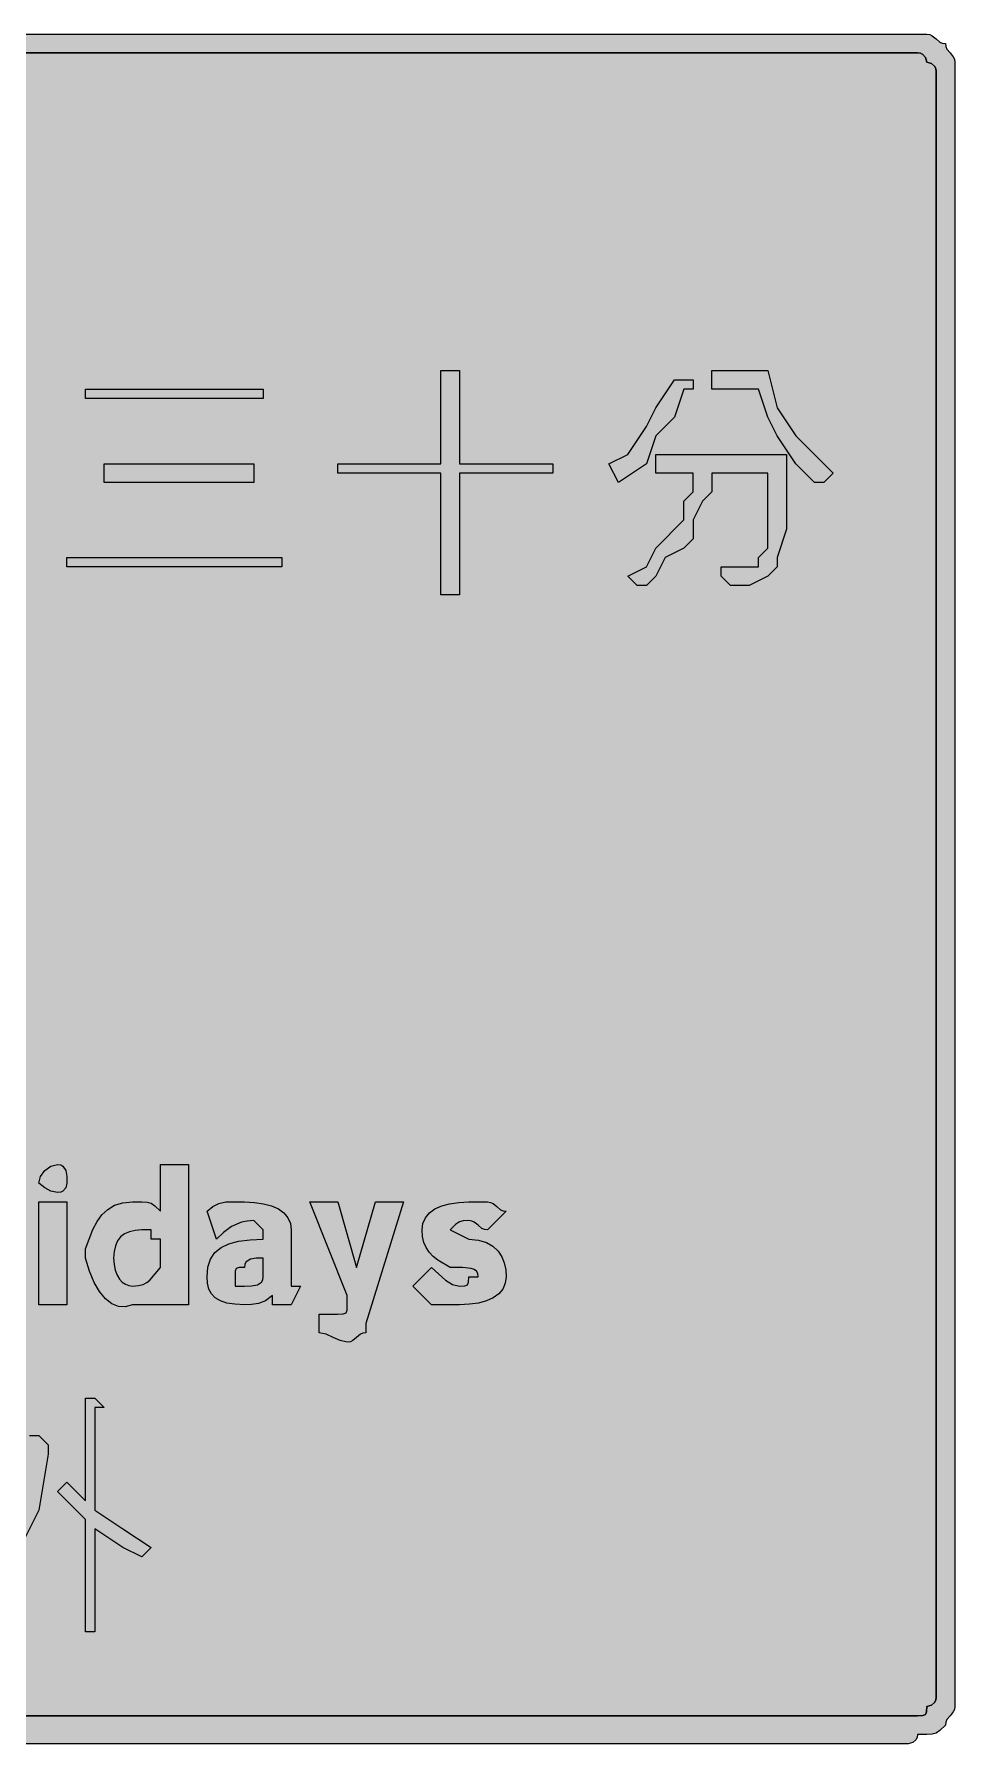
# Model space of a CAD drawing. Header units: metres. Extents: x 9 to 558, y 26 to 245.
# Drawn here: x 439.4 to 557.6, y 25.7 to 245.3 of the extents above; entities that cross this region are included whole.
import ezdxf

# ---------------------------------------------------------------- set-up
doc = ezdxf.new("R2010")
doc.units = ezdxf.units.M
doc.layers.add('FILL_BLACK_000000', color=7, linetype='Continuous', true_color=0x000000)
doc.layers.add('FILL_WHITE_FFFFFF', color=7, linetype='Continuous', true_color=0xffffff)

msp = doc.modelspace()

# ---------------------------------------------------------------- hatches: boundary and pattern name
at = {"layer": 'FILL_BLACK_000000', "true_color": 0x000000}
h = msp.add_hatch(color=7, dxfattribs=at)
h.dxf.hatch_style = 1
h.paths.add_polyline_path([(9.21, 241.68), (9.9, 242.39), (10.26, 242.88), (10.39, 243.37), (10.41, 244.08), (11.29, 244.27), (12.06, 244.68), (12.81, 245.28), (15.21, 245.28), (551.61, 245.28), (554.01, 245.28), (554.41, 245.23), (554.72, 245.09), (555.21, 244.68), (555.7, 244.27), (556.01, 244.13), (556.41, 244.08), (556.46, 243.68), (556.6, 243.37), (557.01, 242.88), (557.42, 242.39), (557.56, 242.08), (557.61, 241.68), (557.61, 239.28), (557.61, 32.88), (557.61, 30.48), (557.56, 30.08), (557.42, 29.77), (557.01, 29.28), (556.6, 28.79), (556.46, 28.48), (556.41, 28.08), (555.7, 27.39), (555.21, 27.03), (554.72, 26.9), (554.01, 26.88), (552.81, 26.88), (552.76, 26.48), (552.62, 26.19), (552.21, 25.83), (551.61, 25.68), (15.21, 25.68), (14.46, 26.28), (13.69, 26.69), (12.81, 26.88), (12.06, 27.03), (11.29, 27.39), (10.41, 28.08), (10.39, 28.79), (10.26, 29.28), (9.9, 29.77), (9.21, 30.48), (9.21, 32.88), (9.21, 239.28), (9.21, 241.68)])
h.paths.add_polyline_path([(11.8, 32.19), (12.21, 31.83), (12.81, 31.68), (12.81, 30.48), (12.86, 30.08), (13, 29.79), (13.41, 29.43), (14.01, 29.28), (15.21, 29.28), (551.61, 29.28), (552.81, 29.28), (553.5, 29.3), (553.86, 29.43), (553.99, 29.79), (554.01, 30.48), (554.61, 30.63), (555.02, 30.99), (555.16, 31.28), (555.21, 31.68), (555.21, 32.88), (555.21, 239.28), (555.21, 240.48), (555.16, 240.88), (555.02, 241.17), (554.61, 241.53), (554.01, 241.68), (553.86, 242.28), (553.5, 242.69), (553.21, 242.83), (552.81, 242.88), (551.61, 242.88), (15.21, 242.88), (14.5, 242.86), (14.01, 242.73), (13.52, 242.37), (12.81, 241.68), (12.21, 240.93), (11.8, 240.16), (11.61, 239.28), (11.61, 32.88), (11.66, 32.48), (11.8, 32.19)], flags=16)
h = msp.add_hatch(color=7, dxfattribs=at)
h.dxf.hatch_style = 1
h.paths.add_polyline_path([(494.01, 188.88), (494.01, 173.28), (491.61, 173.28), (491.61, 188.88), (478.41, 188.88), (478.41, 190.08), (491.61, 190.08), (491.61, 202.08), (494.01, 202.08), (494.01, 200.88), (494.01, 190.08), (506.01, 190.08), (506.01, 188.88), (494.01, 188.88)])
h = msp.add_hatch(color=7, dxfattribs=at)
h.dxf.hatch_style = 1
h.paths.add_polyline_path([(526.41, 202.08), (533.61, 202.08), (534.81, 197.28), (537.21, 193.68), (539.61, 191.28), (542.01, 188.88), (540.81, 187.68), (539.61, 187.68), (537.21, 190.08), (534.81, 193.68), (533.61, 196.08), (532.41, 199.68), (526.41, 199.68), (526.41, 202.08)])
h = msp.add_hatch(color=7, dxfattribs=at)
h.dxf.hatch_style = 1
h.paths.add_polyline_path([(524.01, 200.88), (524.01, 199.68), (522.81, 199.68), (521.61, 196.08), (519.21, 193.68), (518.01, 190.08), (514.41, 187.68), (513.21, 190.08), (515.61, 191.28), (518.01, 194.88), (519.21, 197.28), (521.61, 200.88), (522.81, 200.88), (524.01, 200.88)])
h = msp.add_hatch(color=7, dxfattribs=at)
h.dxf.hatch_style = 1
h.paths.add_polyline_path([(468.81, 199.68), (468.81, 198.48), (446.01, 198.48), (446.01, 199.68), (468.81, 199.68)])
h = msp.add_hatch(color=7, dxfattribs=at)
h.dxf.hatch_style = 1
h.paths.add_polyline_path([(518.01, 176.88), (519.21, 179.28), (520.41, 180.48), (521.61, 181.68), (522.81, 182.88), (522.81, 185.28), (524.01, 186.48), (524.01, 188.88), (519.21, 188.88), (519.21, 191.28), (536.01, 191.28), (536.01, 181.68), (534.81, 178.08), (534.81, 176.88), (533.61, 175.68), (531.21, 174.48), (528.81, 174.48), (527.61, 175.68), (527.61, 176.88), (528.81, 176.88), (531.21, 176.88), (532.41, 176.88), (532.41, 178.08), (533.61, 179.28), (533.61, 182.88), (533.61, 188.88), (526.41, 188.88), (526.41, 186.48), (525.21, 185.28), (524.01, 182.88), (524.01, 180.48), (522.81, 179.28), (520.41, 178.08), (519.21, 175.68), (518.01, 174.48), (516.81, 174.48), (515.61, 175.68), (518.01, 176.88)])
h = msp.add_hatch(color=7, dxfattribs=at)
h.dxf.hatch_style = 1
h.paths.add_polyline_path([(467.61, 190.08), (467.61, 187.68), (448.41, 187.68), (448.41, 190.08), (467.61, 190.08)])
h = msp.add_hatch(color=7, dxfattribs=at)
h.dxf.hatch_style = 1
h.paths.add_polyline_path([(471.21, 178.08), (471.21, 176.88), (443.61, 176.88), (443.61, 178.08), (471.21, 178.08)])
h = msp.add_hatch(color=7, dxfattribs=at)
h.dxf.hatch_style = 1
h.paths.add_polyline_path([(443.46, 97.08), (443.1, 96.67), (442.81, 96.53), (442.41, 96.48), (441.53, 96.67), (440.76, 97.08), (440.01, 97.68), (440.22, 98.56), (440.76, 99.33), (441.53, 99.87), (442.41, 100.08), (442.81, 100.03), (443.1, 99.87), (443.46, 99.33), (443.59, 98.56), (443.61, 97.68), (443.46, 97.08)])
h = msp.add_hatch(color=7, dxfattribs=at)
h.dxf.hatch_style = 1
h.paths.add_polyline_path([(459.21, 100.08), (459.21, 82.08), (455.61, 82.08), (452.01, 82.08), (451.11, 81.8), (450.23, 81.84), (449.37, 82.19), (448.56, 82.83), (447.8, 83.76), (447.12, 84.95), (446.51, 86.39), (446.01, 88.08), (446.01, 89.28), (446.95, 91.74), (447.49, 92.76), (448.11, 93.63), (448.85, 94.33), (449.72, 94.85), (450.77, 95.17), (452.01, 95.28), (453.21, 95.28), (453.92, 95.26), (454.41, 95.13), (454.9, 94.77), (455.61, 94.08), (455.61, 100.08), (459.21, 100.08)])
h.paths.add_polyline_path([(455.61, 90.48), (454.41, 90.48), (454.41, 91.68), (453.21, 91.68), (452.37, 91.62), (451.63, 91.45), (451.02, 91.17), (450.51, 90.78), (450.12, 90.27), (449.83, 89.65), (449.67, 88.92), (449.61, 88.08), (449.66, 87.24), (449.82, 86.5), (450.05, 85.89), (450.36, 85.38), (450.72, 84.99), (451.13, 84.7), (451.56, 84.54), (452.01, 84.48), (452.8, 84.53), (453.42, 84.69), (453.89, 84.92), (454.26, 85.23), (455.61, 86.88), (455.61, 89.28), (455.61, 90.48)], flags=16)
h = msp.add_hatch(color=7, dxfattribs=at)
h.dxf.hatch_style = 1
h.paths.add_polyline_path([(443.61, 95.28), (443.61, 82.08), (440.01, 82.08), (440.01, 95.28), (443.61, 95.28)])
h = msp.add_hatch(color=7, dxfattribs=at)
h.dxf.hatch_style = 1
h.paths.add_polyline_path([(467.61, 92.88), (466.76, 92.83), (466.02, 92.67), (464.76, 92.13), (463.73, 91.36), (462.81, 90.48), (461.61, 94.08), (462.36, 94.68), (463.13, 95.09), (464.01, 95.28), (466.41, 95.28), (467.7, 95.22), (468.87, 95.05), (469.89, 94.77), (470.76, 94.38), (471.46, 93.87), (471.98, 93.25), (472.3, 92.52), (472.41, 91.68), (472.41, 85.68), (472.41, 84.48), (473.61, 84.48), (472.41, 82.08), (470.01, 82.08), (470.01, 83.28), (469.11, 82.59), (468.21, 82.23), (467.31, 82.1), (466.41, 82.08), (465.17, 82.14), (464.14, 82.3), (463.31, 82.59), (462.66, 82.98), (462.18, 83.49), (461.85, 84.1), (461.67, 84.84), (461.61, 85.68), (461.72, 86.92), (462.06, 87.95), (462.62, 88.78), (463.41, 89.43), (464.42, 89.91), (465.66, 90.24), (467.12, 90.42), (468.81, 90.48), (468.81, 91.68), (467.61, 92.88)])
h.paths.add_polyline_path([(466.41, 84.48), (467.29, 84.5), (468.06, 84.63), (468.6, 84.99), (468.76, 85.28), (468.81, 85.68), (468.81, 88.08), (467.93, 88.06), (467.16, 87.93), (466.62, 87.57), (466.46, 87.28), (466.41, 86.88), (465.72, 86.86), (465.36, 86.73), (465.23, 86.37), (465.21, 85.68), (465.21, 84.48), (466.41, 84.48)], flags=16)
h = msp.add_hatch(color=7, dxfattribs=at)
h.dxf.hatch_style = 1
h.paths.add_polyline_path([(483.21, 95.28), (486.81, 95.28), (482.01, 79.68), (482.01, 78.48), (481.61, 78.43), (481.3, 78.29), (480.81, 77.88), (480.32, 77.47), (480.01, 77.33), (479.61, 77.28), (478.71, 77.47), (477.81, 77.88), (476.91, 78.29), (476.01, 78.48), (476.01, 80.88), (477.21, 80.88), (478.41, 80.88), (479.1, 80.9), (479.46, 81.03), (479.59, 81.39), (479.61, 82.08), (479.61, 83.28), (474.81, 95.28), (478.41, 95.28), (480.81, 86.88), (483.21, 95.28)])
h = msp.add_hatch(color=7, dxfattribs=at)
h.dxf.hatch_style = 1
h.paths.add_polyline_path([(496.45, 90.37), (497.48, 90.07), (498.31, 89.59), (498.96, 88.98), (499.44, 88.25), (499.77, 87.44), (499.95, 86.58), (500.01, 85.68), (499.9, 84.84), (499.58, 84.1), (499.06, 83.49), (498.36, 82.98), (497.49, 82.59), (496.47, 82.3), (495.3, 82.14), (494.01, 82.08), (490.41, 82.08), (488.01, 84.48), (490.41, 86.88), (492.21, 85.23), (493.11, 84.69), (494.01, 84.48), (494.7, 84.5), (495.06, 84.63), (495.19, 84.99), (495.21, 85.68), (496.41, 85.68), (496.35, 86.08), (496.18, 86.37), (495.9, 86.59), (495.51, 86.73), (494.38, 86.86), (492.81, 86.88), (491.23, 87.8), (490.62, 88.29), (490.11, 88.83), (489.72, 89.42), (489.44, 90.09), (489.27, 90.83), (489.21, 91.68), (489.32, 92.52), (489.64, 93.25), (490.16, 93.87), (490.86, 94.38), (491.73, 94.77), (492.75, 95.05), (493.92, 95.22), (495.21, 95.28), (497.61, 95.28), (498.01, 95.23), (498.32, 95.09), (498.81, 94.68), (499.3, 94.27), (499.61, 94.13), (500.01, 94.08), (497.61, 91.68), (497.21, 91.73), (496.9, 91.87), (496.41, 92.28), (495.92, 92.69), (495.61, 92.83), (495.21, 92.88), (494.5, 92.86), (494.01, 92.73), (493.52, 92.37), (492.81, 91.68), (495.21, 90.48), (496.45, 90.37)])
h = msp.add_hatch(color=7, dxfattribs=at)
h.dxf.hatch_style = 1
h.paths.add_polyline_path([(429.21, 55.68), (428.01, 53.28), (425.61, 54.48), (428.01, 56.88), (430.41, 61.68), (431.61, 65.28), (432.81, 70.08), (435.21, 68.88), (435.21, 67.68), (434.01, 65.28), (438.81, 65.28), (440.01, 65.28), (441.21, 64.08), (441.21, 62.88), (440.01, 55.68), (437.61, 50.88), (435.21, 47.28), (432.81, 44.88), (430.41, 42.48), (428.01, 40.08), (426.81, 40.08), (426.81, 41.28), (426.81, 42.48), (429.21, 43.68), (431.61, 46.08), (434.01, 48.48), (436.41, 52.08), (429.21, 55.68)])
h.paths.add_polyline_path([(430.41, 58.08), (436.41, 54.48), (437.61, 58.08), (438.81, 64.08), (434.01, 64.08), (430.41, 58.08)], flags=16)
h = msp.add_hatch(color=7, dxfattribs=at)
h.dxf.hatch_style = 1
h.paths.add_polyline_path([(446.01, 56.88), (446.01, 70.08), (447.21, 70.08), (448.41, 68.88), (447.21, 68.88), (447.21, 55.68), (450.81, 53.28), (454.41, 50.88), (453.21, 49.68), (450.81, 50.88), (447.21, 53.28), (447.21, 40.08), (446.01, 40.08), (446.01, 54.48), (442.41, 58.08), (443.61, 59.28), (446.01, 56.88)])
at = {"layer": 'FILL_WHITE_FFFFFF', "true_color": 0xffffff}
h = msp.add_hatch(color=7, dxfattribs=at)
h.dxf.hatch_style = 1
h.paths.add_polyline_path([(14.01, 29.28), (13.41, 29.43), (13, 29.79), (12.86, 30.08), (12.81, 30.48), (12.81, 31.68), (12.21, 31.83), (11.8, 32.19), (11.66, 32.48), (11.61, 32.88), (11.61, 239.28), (11.66, 239.68), (11.8, 239.97), (12.21, 240.33), (12.81, 240.48), (12.81, 241.68), (14.01, 242.88), (15.21, 242.88), (551.61, 242.88), (552.81, 242.88), (553.21, 242.83), (553.5, 242.69), (553.86, 242.28), (554.01, 241.68), (554.61, 241.53), (555.02, 241.17), (555.16, 240.88), (555.21, 240.48), (555.21, 239.28), (555.21, 32.88), (555.21, 31.68), (555.16, 31.28), (555.02, 30.99), (554.61, 30.63), (554.01, 30.48), (553.99, 29.79), (553.86, 29.43), (553.5, 29.3), (552.81, 29.28), (551.61, 29.28), (15.21, 29.28), (14.01, 29.28)])

# ---------------------------------------------------------------- linework, layer by layer
at = {"layer": 'FILL_BLACK_000000', "lineweight": 0, "true_color": 0x000000}
for points in [[(15.21, 245.28), (551.61, 245.28), (554.01, 245.28), (554.41, 245.23), (554.72, 245.09), (555.21, 244.68), (555.7, 244.27), (556.01, 244.13), (556.41, 244.08), (556.46, 243.68), (556.6, 243.37), (557.01, 242.88), (557.42, 242.39), (557.56, 242.08), (557.61, 241.68), (557.61, 239.28), (557.61, 32.88), (557.61, 30.48), (557.56, 30.08), (557.42, 29.77), (557.01, 29.28), (556.6, 28.79), (556.46, 28.48), (556.41, 28.08), (555.7, 27.39), (555.21, 27.03), (554.72, 26.9), (554.01, 26.88), (552.81, 26.88), (552.76, 26.48), (552.62, 26.19), (552.21, 25.83), (551.61, 25.68), (15.21, 25.68)], [(15.21, 29.28), (551.61, 29.28), (552.81, 29.28), (553.5, 29.3), (553.86, 29.43), (553.99, 29.79), (554.01, 30.48), (554.61, 30.63), (555.02, 30.99), (555.16, 31.28), (555.21, 31.68), (555.21, 32.88), (555.21, 239.28), (555.21, 240.48), (555.16, 240.88), (555.02, 241.17), (554.61, 241.53), (554.01, 241.68), (553.86, 242.28), (553.5, 242.69), (553.21, 242.83), (552.81, 242.88), (551.61, 242.88), (15.21, 242.88)], [(438.81, 65.28), (440.01, 65.28), (441.21, 64.08), (441.21, 62.88), (440.01, 55.68), (437.61, 50.88)]]:
    msp.add_lwpolyline(points, dxfattribs=at)
for points in [[(494.01, 188.88), (494.01, 173.28), (491.61, 173.28), (491.61, 188.88), (478.41, 188.88), (478.41, 190.08), (491.61, 190.08), (491.61, 202.08), (494.01, 202.08), (494.01, 200.88), (494.01, 190.08), (506.01, 190.08), (506.01, 188.88)], [(526.41, 202.08), (533.61, 202.08), (534.81, 197.28), (537.21, 193.68), (539.61, 191.28), (542.01, 188.88), (540.81, 187.68), (539.61, 187.68), (537.21, 190.08), (534.81, 193.68), (533.61, 196.08), (532.41, 199.68), (526.41, 199.68)], [(524.01, 200.88), (524.01, 199.68), (522.81, 199.68), (521.61, 196.08), (519.21, 193.68), (518.01, 190.08), (514.41, 187.68), (513.21, 190.08), (515.61, 191.28), (518.01, 194.88), (519.21, 197.28), (521.61, 200.88), (522.81, 200.88)], [(468.81, 199.68), (468.81, 198.48), (446.01, 198.48), (446.01, 199.68)], [(518.01, 176.88), (519.21, 179.28), (520.41, 180.48), (521.61, 181.68), (522.81, 182.88), (522.81, 185.28), (524.01, 186.48), (524.01, 188.88), (519.21, 188.88), (519.21, 191.28), (536.01, 191.28), (536.01, 181.68), (534.81, 178.08), (534.81, 176.88), (533.61, 175.68), (531.21, 174.48), (528.81, 174.48), (527.61, 175.68), (527.61, 176.88), (528.81, 176.88), (531.21, 176.88), (532.41, 176.88), (532.41, 178.08), (533.61, 179.28), (533.61, 182.88), (533.61, 188.88), (526.41, 188.88), (526.41, 186.48), (525.21, 185.28), (524.01, 182.88), (524.01, 180.48), (522.81, 179.28), (520.41, 178.08), (519.21, 175.68), (518.01, 174.48), (516.81, 174.48), (515.61, 175.68)], [(467.61, 190.08), (467.61, 187.68), (448.41, 187.68), (448.41, 190.08)], [(471.21, 178.08), (471.21, 176.88), (443.61, 176.88), (443.61, 178.08)], [(443.46, 97.08), (443.1, 96.67), (442.81, 96.53), (442.41, 96.48), (441.53, 96.67), (440.76, 97.08), (440.01, 97.68), (440.22, 98.56), (440.76, 99.33), (441.53, 99.87), (442.41, 100.08), (442.81, 100.03), (443.1, 99.87), (443.46, 99.33), (443.59, 98.56), (443.61, 97.68)], [(459.21, 100.08), (459.21, 82.08), (455.61, 82.08), (452.01, 82.08), (451.11, 81.8), (450.23, 81.84), (449.37, 82.19), (448.56, 82.83), (447.8, 83.76), (447.12, 84.95), (446.51, 86.39), (446.01, 88.08), (446.01, 89.28), (446.95, 91.74), (447.49, 92.76), (448.11, 93.63), (448.85, 94.33), (449.72, 94.85), (450.77, 95.17), (452.01, 95.28), (453.21, 95.28), (453.92, 95.26), (454.41, 95.13), (454.9, 94.77), (455.61, 94.08), (455.61, 100.08)], [(443.61, 95.28), (443.61, 82.08), (440.01, 82.08), (440.01, 95.28)], [(467.61, 92.88), (466.76, 92.83), (466.02, 92.67), (464.76, 92.13), (463.73, 91.36), (462.81, 90.48), (461.61, 94.08), (462.36, 94.68), (463.13, 95.09), (464.01, 95.28), (466.41, 95.28), (467.7, 95.22), (468.87, 95.05), (469.89, 94.77), (470.76, 94.38), (471.46, 93.87), (471.98, 93.25), (472.3, 92.52), (472.41, 91.68), (472.41, 85.68), (472.41, 84.48), (473.61, 84.48), (472.41, 82.08), (470.01, 82.08), (470.01, 83.28), (469.11, 82.59), (468.21, 82.23), (467.31, 82.1), (466.41, 82.08), (465.17, 82.14), (464.14, 82.3), (463.31, 82.59), (462.66, 82.98), (462.18, 83.49), (461.85, 84.1), (461.67, 84.84), (461.61, 85.68), (461.72, 86.92), (462.06, 87.95), (462.62, 88.78), (463.41, 89.43), (464.42, 89.91), (465.66, 90.24), (467.12, 90.42), (468.81, 90.48), (468.81, 91.68)], [(483.21, 95.28), (486.81, 95.28), (482.01, 79.68), (482.01, 78.48), (481.61, 78.43), (481.3, 78.29), (480.81, 77.88), (480.32, 77.47), (480.01, 77.33), (479.61, 77.28), (478.71, 77.47), (477.81, 77.88), (476.91, 78.29), (476.01, 78.48), (476.01, 80.88), (477.21, 80.88), (478.41, 80.88), (479.1, 80.9), (479.46, 81.03), (479.59, 81.39), (479.61, 82.08), (479.61, 83.28), (474.81, 95.28), (478.41, 95.28), (480.81, 86.88)], [(496.45, 90.37), (497.48, 90.07), (498.31, 89.59), (498.96, 88.98), (499.44, 88.25), (499.77, 87.44), (499.95, 86.58), (500.01, 85.68), (499.9, 84.84), (499.58, 84.1), (499.06, 83.49), (498.36, 82.98), (497.49, 82.59), (496.47, 82.3), (495.3, 82.14), (494.01, 82.08), (490.41, 82.08), (488.01, 84.48), (490.41, 86.88), (492.21, 85.23), (493.11, 84.69), (494.01, 84.48), (494.7, 84.5), (495.06, 84.63), (495.19, 84.99), (495.21, 85.68), (496.41, 85.68), (496.35, 86.08), (496.18, 86.37), (495.9, 86.59), (495.51, 86.73), (494.38, 86.86), (492.81, 86.88), (491.23, 87.8), (490.62, 88.29), (490.11, 88.83), (489.72, 89.42), (489.44, 90.09), (489.27, 90.83), (489.21, 91.68), (489.32, 92.52), (489.64, 93.25), (490.16, 93.87), (490.86, 94.38), (491.73, 94.77), (492.75, 95.05), (493.92, 95.22), (495.21, 95.28), (497.61, 95.28), (498.01, 95.23), (498.32, 95.09), (498.81, 94.68), (499.3, 94.27), (499.61, 94.13), (500.01, 94.08), (497.61, 91.68), (497.21, 91.73), (496.9, 91.87), (496.41, 92.28), (495.92, 92.69), (495.61, 92.83), (495.21, 92.88), (494.5, 92.86), (494.01, 92.73), (493.52, 92.37), (492.81, 91.68), (495.21, 90.48)], [(455.61, 90.48), (454.41, 90.48), (454.41, 91.68), (453.21, 91.68), (452.37, 91.62), (451.63, 91.45), (451.02, 91.17), (450.51, 90.78), (450.12, 90.27), (449.83, 89.65), (449.67, 88.92), (449.61, 88.08), (449.66, 87.24), (449.82, 86.5), (450.05, 85.89), (450.36, 85.38), (450.72, 84.99), (451.13, 84.7), (451.56, 84.54), (452.01, 84.48), (452.8, 84.53), (453.42, 84.69), (453.89, 84.92), (454.26, 85.23), (455.61, 86.88), (455.61, 89.28)], [(466.41, 84.48), (467.29, 84.5), (468.06, 84.63), (468.6, 84.99), (468.76, 85.28), (468.81, 85.68), (468.81, 88.08), (467.93, 88.06), (467.16, 87.93), (466.62, 87.57), (466.46, 87.28), (466.41, 86.88), (465.72, 86.86), (465.36, 86.73), (465.23, 86.37), (465.21, 85.68), (465.21, 84.48)], [(446.01, 56.88), (446.01, 70.08), (447.21, 70.08), (448.41, 68.88), (447.21, 68.88), (447.21, 55.68), (450.81, 53.28), (454.41, 50.88), (453.21, 49.68), (450.81, 50.88), (447.21, 53.28), (447.21, 40.08), (446.01, 40.08), (446.01, 54.48), (442.41, 58.08), (443.61, 59.28)]]:
    msp.add_lwpolyline(points, close=True, dxfattribs=at)
at = {"layer": 'FILL_WHITE_FFFFFF', "lineweight": 0, "true_color": 0xffffff}
msp.add_lwpolyline([(15.21, 242.88), (551.61, 242.88), (552.81, 242.88), (553.21, 242.83), (553.5, 242.69), (553.86, 242.28), (554.01, 241.68), (554.61, 241.53), (555.02, 241.17), (555.16, 240.88), (555.21, 240.48), (555.21, 239.28), (555.21, 32.88), (555.21, 31.68), (555.16, 31.28), (555.02, 30.99), (554.61, 30.63), (554.01, 30.48), (553.99, 29.79), (553.86, 29.43), (553.5, 29.3), (552.81, 29.28), (551.61, 29.28), (15.21, 29.28)], dxfattribs=at)

doc.saveas('drawing.dxf')
